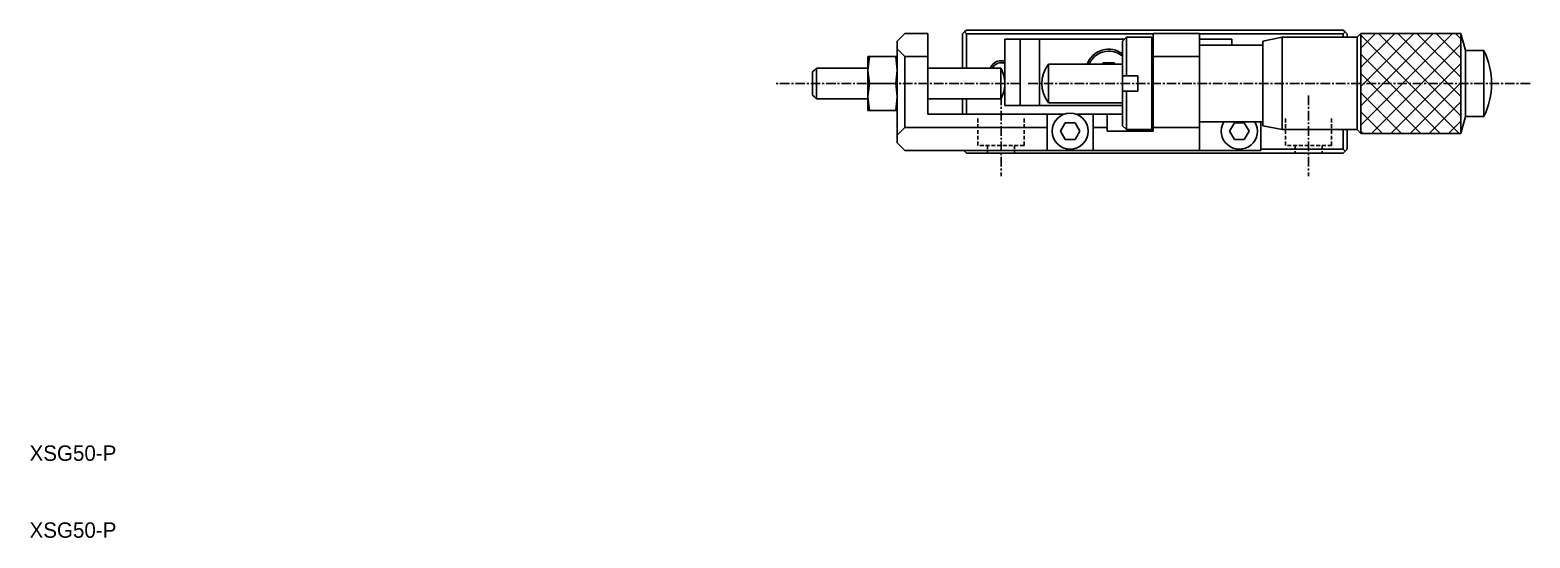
# Model space of a CAD drawing. Extents: x 10 to 367, y 10 to 228.
# Drawn here: x 10.1 to 205.2, y 10 to 76 of the extents above; entities that cross this region are included whole.
import ezdxf

# ---------------------------------------------------------------- set-up
doc = ezdxf.new("R2010")
doc.units = 0
doc.linetypes.add('CENTER', pattern=[2, 1.25, -0.25, 0.25, -0.25])
doc.linetypes.add('DASHED', pattern=[0.75, 0.5, -0.25])
doc.layers.get('0').update_dxf_attribs({"linetype": 'CONTINUOUS'})
doc.layers.add('CENTER', color=1, linetype='CENTER')
doc.styles.get("Standard").update_dxf_attribs({"font": 'FG教科書体NT-M'})

msp = doc.modelspace()

# ---------------------------------------------------------------- linework, layer by layer
at = {"color": 7, "linetype": 'CONTINUOUS'}
for p, q in [((122.849997, 74.55), (123.849997, 75.55)), ((122.849997, 73.55), (122.849997, 74.55)), ((123.849997, 75.55), (126.849997, 75.55)), ((126.849997, 75.55), (126.849997, 72.55)), ((131.349997, 75.5), (131.599997, 75.75)), ((131.349997, 71.05), (131.349997, 75.5)), ((131.849997, 76), (131.599997, 75.75)), ((131.599997, 75.75), (131.849997, 75.5)), ((131.849997, 76), (180.849997, 76)), ((156.149997, 75.5), (131.849997, 75.5)), ((131.849997, 75.5), (131.849997, 71.05)), ((136.849997, 66.2), (136.849997, 74.8)), ((136.849997, 74.8), (138.849997, 74.8)), ((138.849997, 74.8), (138.849997, 66.2)), ((141.349997, 74.8), (138.849997, 74.8)), ((141.349997, 66.2), (141.349997, 74.8)), ((141.349997, 74.8), (152.399997, 74.8)), ((152.649997, 75.05), (152.149997, 74.55)), ((152.149997, 70.05), (152.149997, 74.55)), ((152.649997, 75.05), (152.649997, 70.05)), ((155.949997, 75.05), (152.649997, 75.05)), ((155.949997, 69.05), (155.949997, 75.05)), ((156.149997, 74.85), (155.949997, 75.05)), ((156.149997, 75.55), (162.149997, 75.55)), ((156.149997, 72.55), (156.149997, 75.55)), ((162.149997, 75.55), (162.149997, 72.55)), ((180.849997, 75.5), (162.149997, 75.5)), ((162.149997, 74.8), (166.349997, 74.8)), ((166.349997, 74.8), (166.349997, 74.05)), ((170.399997, 74.549997), (170.399996, 63.550003)), ((172.899996, 75.049996), (170.399997, 74.549997)), ((172.899996, 75.049996), (172.899995, 63.050004)), ((182.650001, 75.049996), (172.899996, 75.049996)), ((181.099997, 75.75), (180.849997, 76)), ((180.849997, 75.5), (181.099997, 75.75)), ((180.849997, 75.049996), (180.849997, 75.5)), ((181.099997, 75.75), (181.349997, 75.5)), ((181.349997, 75.5), (181.349997, 75.049996)), ((182.650001, 75.049996), (182.65, 63.050004)), ((183.150003, 75.549999), (182.650001, 75.049996)), ((183.150002, 62.550001), (183.150003, 75.549999)), ((183.150003, 75.549999), (196.150004, 75.549999)), ((196.150004, 75.549999), (196.150003, 62.550001)), ((196.739492, 73.35), (196.150004, 75.549999)), ((119.247069, 72.55), (119.049997, 70.8)), ((119.049997, 72.55), (119.247069, 72.55)), ((119.049997, 70.8), (119.049997, 72.55)), ((122.652924, 72.55), (119.247069, 72.55)), ((122.849997, 70.8), (122.652924, 72.55)), ((122.652924, 72.55), (122.849997, 72.55)), ((123.849997, 72.55), (122.849997, 73.55)), ((122.849997, 72.55), (122.849997, 73.55)), ((122.849997, 71.05), (122.849997, 72.55)), ((126.849997, 72.55), (123.849997, 72.55)), ((123.849997, 72.55), (123.849997, 63.35)), ((126.849997, 65.05), (126.849997, 72.55)), ((156.149997, 72.55), (156.149997, 63.35)), ((162.149997, 72.55), (156.149997, 72.55)), ((170.399997, 74.05), (162.149997, 74.05)), ((162.149997, 63.35), (162.149997, 72.55)), ((196.739492, 73.35), (196.739491, 64.75)), ((199.150003, 73.35), (196.739492, 73.35)), ((199.150003, 73.35), (199.150002, 64.75)), ((111.849996, 67.55), (111.849997, 70.55)), ((112.099997, 70.8), (111.849997, 70.55)), ((112.349997, 71.05), (112.099997, 70.8)), ((112.349997, 71.05), (112.349996, 67.05)), ((119.049977, 71.05), (112.349997, 71.05)), ((119.049996, 67.3), (119.049997, 70.8)), ((119.049997, 70.8), (119.247069, 69.05)), ((122.652924, 69.05), (122.849997, 70.8)), ((122.849997, 67.05), (122.849997, 71.05)), ((136.314098, 71.05), (126.849997, 71.05)), ((136.314098, 67.049995), (136.314098, 71.050005)), ((136.314098, 67.05), (136.314098, 71.05)), ((142.527506, 71.549996), (142.527505, 66.550004)), ((152.149997, 71.549996), (142.527506, 71.549996)), ((149.512836, 71.549996), (149.628309, 71.75)), ((149.628309, 71.75), (151.071684, 71.75)), ((151.071684, 71.75), (151.187157, 71.549996)), ((119.247069, 69.05), (119.049996, 67.3)), ((122.652924, 69.05), (119.247069, 69.05)), ((122.849996, 67.3), (122.652924, 69.05)), ((152.149997, 70.05), (152.149996, 68.05)), ((152.649997, 70.05), (152.149997, 70.05)), ((154.149997, 70.05), (152.649997, 70.05)), ((154.149996, 68.05), (154.149997, 70.05)), ((155.949996, 63.05), (155.949997, 69.05)), ((111.849996, 67.55), (112.099996, 67.3)), ((112.099996, 67.3), (112.349996, 67.05)), ((112.349996, 67.05), (119.049977, 67.05)), ((119.049996, 67.3), (119.247069, 65.55)), ((119.049996, 65.55), (119.049996, 67.3)), ((122.652924, 65.55), (122.849996, 67.3)), ((122.849997, 62.35), (122.849997, 67.05)), ((126.849997, 67.05), (136.314098, 67.05)), ((131.349997, 65.05), (131.349997, 67.05)), ((131.849997, 67.05), (131.849997, 65.05)), ((142.527505, 66.550004), (152.149996, 66.550004)), ((152.149996, 63.55), (152.149996, 68.05)), ((152.149996, 68.05), (152.649996, 68.05)), ((152.649996, 68.05), (152.649996, 63.05)), ((152.649996, 68.05), (154.149996, 68.05)), ((119.247069, 65.55), (119.049996, 65.55)), ((122.652924, 65.55), (119.247069, 65.55)), ((122.849996, 65.55), (122.652924, 65.55)), ((142.349997, 65.05), (126.849997, 65.05)), ((138.849997, 66.2), (136.849997, 66.2)), ((138.849997, 66.2), (141.349997, 66.2)), ((152.149996, 66.2), (141.349997, 66.2)), ((142.349997, 63.35), (142.349997, 65.05)), ((142.349997, 65.05), (144.523861, 65.05)), ((146.176132, 65.05), (148.349997, 65.05)), ((148.349997, 65.05), (148.349997, 63.35)), ((150.149997, 65.05), (148.349997, 65.05)), ((150.149997, 65.05), (150.149997, 63.35)), ((152.149996, 65.05), (150.149997, 65.05)), ((196.150003, 62.550001), (196.739491, 64.75)), ((196.739491, 64.75), (199.150002, 64.75)), ((122.849997, 62.35), (123.849997, 63.35)), ((123.849997, 63.35), (142.349997, 63.35)), ((142.349997, 63.35), (142.349997, 60.35)), ((144.079826, 62.85), (144.714911, 63.95)), ((144.714911, 63.95), (144.079826, 62.85)), ((144.714911, 61.75), (144.079826, 62.85)), ((144.714911, 63.95), (145.985082, 63.95)), ((145.985082, 63.95), (144.714911, 63.95)), ((145.985082, 63.95), (146.620167, 62.85)), ((146.620167, 62.85), (145.985082, 63.95)), ((146.620167, 62.85), (145.985082, 61.75)), ((148.349997, 63.35), (150.149997, 63.35)), ((148.349997, 60.35), (148.349997, 63.35)), ((150.149997, 63.35), (150.149997, 62.85)), ((150.149997, 62.85), (156.149997, 62.85)), ((152.149996, 63.55), (152.649996, 63.05)), ((152.649996, 63.05), (155.949996, 63.05)), ((155.949996, 63.05), (156.149996, 63.25)), ((156.149997, 63.35), (162.149997, 63.35)), ((156.149997, 62.85), (156.149997, 63.35)), ((162.149996, 64.05), (170.399996, 64.05)), ((162.149997, 63.35), (162.149997, 60.35)), ((166.079826, 62.85), (166.714911, 63.95)), ((166.714911, 61.75), (166.079826, 62.85)), ((166.714911, 63.95), (167.985082, 63.95)), ((167.985082, 63.95), (168.620167, 62.85)), ((168.620167, 62.85), (167.985082, 61.75)), ((170.149997, 64.05), (170.149997, 60.35)), ((170.399996, 63.550003), (172.899995, 63.050004)), ((172.899995, 63.050004), (182.65, 63.050004)), ((180.849997, 60.5), (180.849997, 63.050004)), ((181.349997, 63.050004), (181.349997, 60.5)), ((182.65, 63.050004), (183.150002, 62.550001)), ((196.150003, 62.550001), (183.150002, 62.550001)), ((122.849997, 61.35), (122.849997, 62.35)), ((123.849997, 60.35), (122.849997, 61.35)), ((145.985082, 61.75), (144.714911, 61.75)), ((167.985082, 61.75), (166.714911, 61.75)), ((170.149997, 60.5), (180.849997, 60.5)), ((181.099997, 60.25), (180.849997, 60.5)), ((181.349997, 60.5), (181.099997, 60.25)), ((142.349997, 60.35), (123.849997, 60.35)), ((131.599997, 60.25), (131.499997, 60.35)), ((131.699997, 60.35), (131.599997, 60.25)), ((131.849997, 60), (131.599997, 60.25)), ((180.849997, 60), (131.849997, 60)), ((148.349997, 60.35), (142.349997, 60.35)), ((162.149997, 60.35), (148.349997, 60.35)), ((162.149997, 60.35), (165.149997, 60.35)), ((170.149997, 60.35), (165.149997, 60.35)), ((181.099997, 60.25), (180.849997, 60))]:
    msp.add_line(p, q, dxfattribs=at)
at = {"color": 3, "linetype": 'CONTINUOUS'}
for p, q in [((183.150003, 75.549999), (183.150002, 62.550001)), ((183.150002, 68.650002), (190.049999, 75.549999)), ((183.150002, 66.150002), (192.549999, 75.549999)), ((183.150002, 63.650002), (195.049999, 75.549999)), ((196.150004, 75.549999), (183.150003, 75.549999)), ((183.150003, 73.650003), (185.049999, 75.549999)), ((183.150003, 71.150003), (187.549999, 75.549999)), ((183.150003, 75.349997), (195.949999, 62.550001)), ((184.550001, 62.550001), (196.150004, 74.150004)), ((185.450001, 75.549999), (196.150003, 64.849997)), ((187.950001, 75.549999), (196.150003, 67.349997)), ((190.450001, 75.549999), (196.150004, 69.849996)), ((192.950001, 75.549999), (196.150004, 72.349996)), ((195.450001, 75.549999), (196.150004, 74.849996)), ((196.150004, 75.549999), (196.150003, 62.550001)), ((183.150003, 72.849997), (193.449999, 62.550001)), ((183.150003, 70.349997), (190.949999, 62.550001)), ((187.050001, 62.550001), (196.150004, 71.650004)), ((189.550001, 62.550001), (196.150004, 69.150004)), ((183.150002, 67.849998), (188.449999, 62.550001)), ((192.050001, 62.550001), (196.150003, 66.650003)), ((183.150002, 65.349998), (185.949999, 62.550001)), ((183.150002, 62.849998), (183.449999, 62.550001)), ((183.150002, 62.550001), (196.150003, 62.550001)), ((194.550001, 62.550001), (196.150003, 64.150003))]:
    msp.add_line(p, q, dxfattribs=at)
at = {"color": 3, "linetype": 'DASHED'}
for p, q in [((133.349997, 64.5), (133.349997, 61)), ((139.349997, 64.5), (139.349997, 61)), ((173.349997, 64.5), (173.349997, 61)), ((179.349997, 64.5), (179.349997, 61)), ((139.349997, 61), (133.349997, 61)), ((134.599997, 61), (134.599997, 60)), ((138.099997, 61), (138.099997, 60)), ((179.349997, 61), (173.349997, 61)), ((174.599997, 61), (174.599997, 60)), ((178.099997, 61), (178.099997, 60))]:
    msp.add_line(p, q, dxfattribs=at)
at = {"color": 7, "linetype": 'CONTINUOUS'}
msp.add_circle((145.349997, 62.85), 2.35, dxfattribs=at)
for centre, radius, start, end in [((150.349997, 70.5), 3, 53.130102, 159.512766), ((150.349997, 70.5), 2.75, 90, 157.55374), ((150.349997, 70.5), 2.75, 49.114807, 90), ((190.405002, 69.05), 9.745001, 333.816209, 26.183791), ((136.349997, 70.5), 1.25, 66.421822, 153.896119), ((132.849997, 69.05), 4, 0, 30), ((145.650001, 69.05), 3.999997, 141.317811, 218.682189), ((132.849997, 69.05), 4, 330, 0), ((167.349997, 62.85), 2.35, 149.293644, 30.706356)]:
    msp.add_arc(centre, radius, start, end, dxfattribs=at)
at = {"color": 3, "linetype": 'CONTINUOUS'}
for start, end in [(90, 158.489812), (70.528779, 90)]:
    msp.add_arc((136.349997, 70.5), 1.5, start, end, dxfattribs=at)
at = {"layer": 'CENTER', "color": 1, "linetype": 'CENTER'}
for p, q in [((138.849997, 69.05), (106.849997, 69.05)), ((205.150004, 69.05), (139.650005, 69.05)), ((136.349997, 67.5), (136.349997, 57)), ((176.349997, 67.5), (176.349997, 57))]:
    msp.add_line(p, q, dxfattribs=at)

# ---------------------------------------------------------------- texts
at = {"color": 7, "linetype": 'CONTINUOUS'}
for p in [(10, 20), (10, 10)]:
    msp.add_text('XSG50-P', height=2, dxfattribs=at).set_placement(p)

doc.saveas('drawing.dxf')
